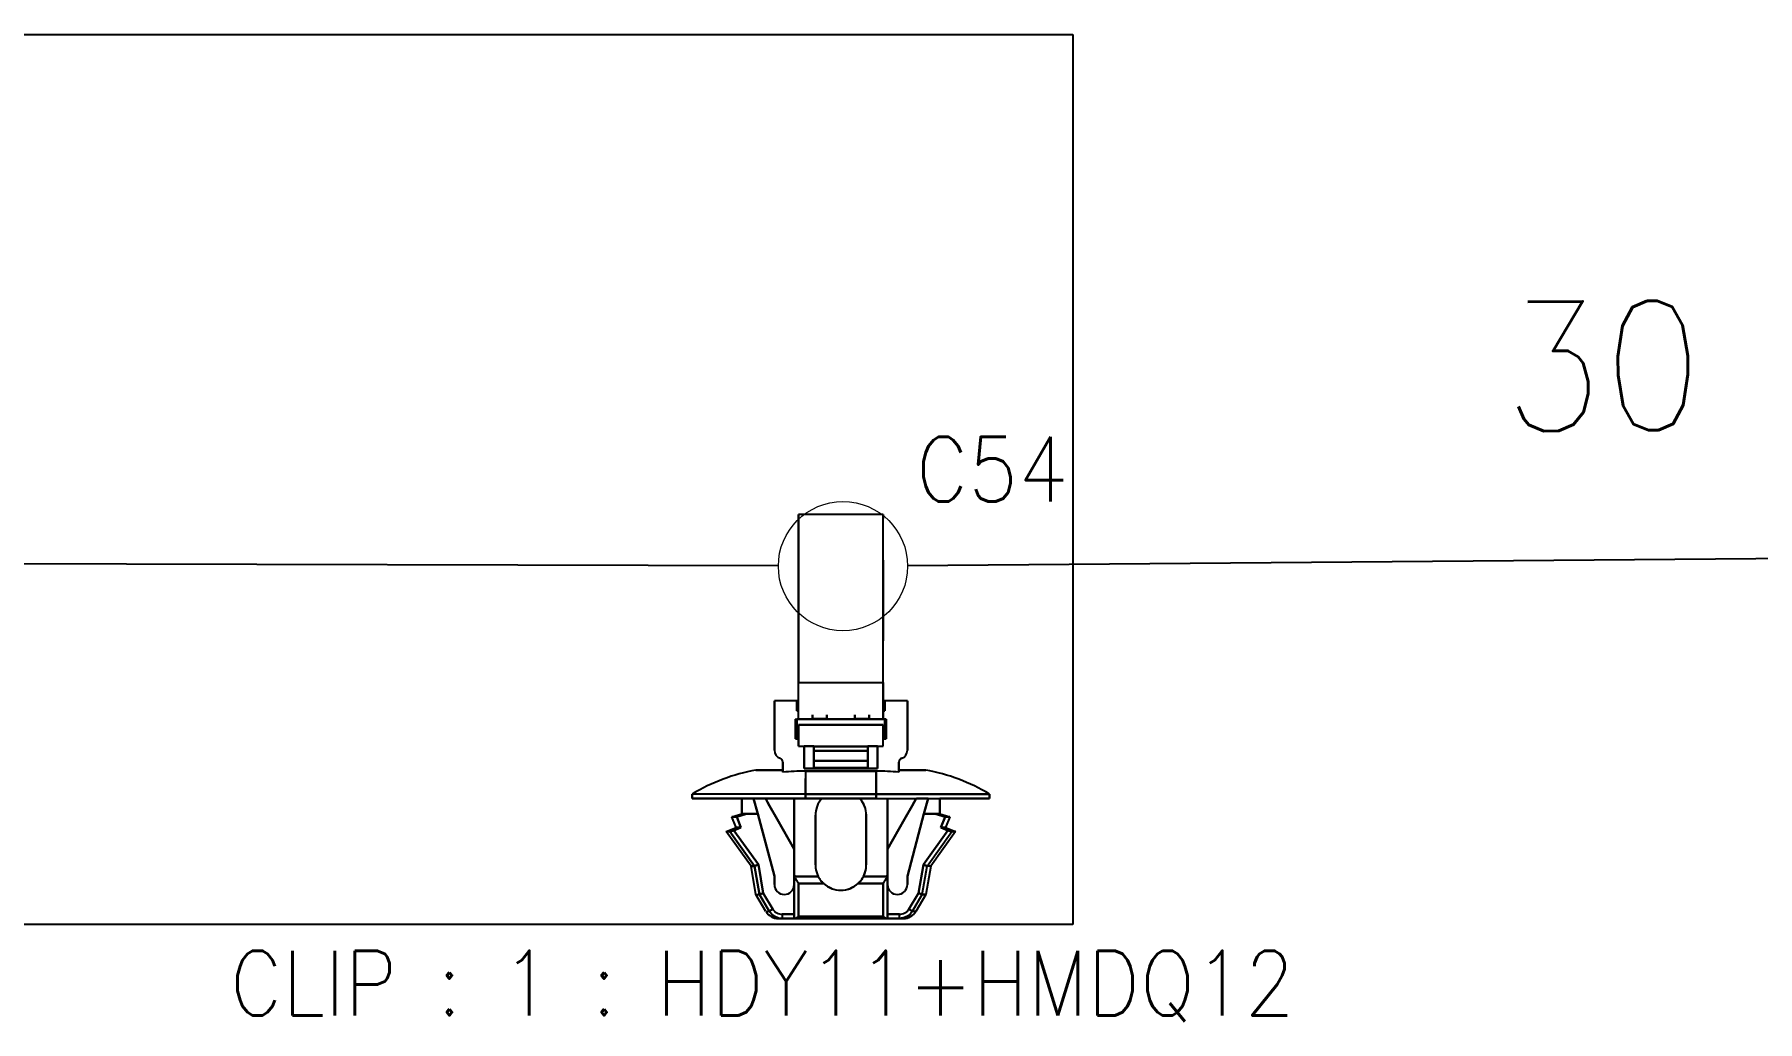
# Model space of a CAD drawing. Header units: inches. Extents: x 47316 to 59086, y 3141 to 11743.
# Drawn here: x 51866.2 to 51932.8, y 5807.4 to 5845.6 of the extents above; entities that cross this region are included whole.
import ezdxf

# ---------------------------------------------------------------- set-up
doc = ezdxf.new("R2010")
doc.units = ezdxf.units.IN
doc.header["$MEASUREMENT"] = 0
doc.styles.get("Standard").update_dxf_attribs({"font": ''})
doc.styles.get('Standard').set_extended_font_data('SimSun')
doc.linetypes.add('_VH_FELT_TAPE', pattern='A,0.4,-0.7,["FELT",Standard,S=0.3,R=0,X=-0.5,Y=-0.15],-0.7', length=1.8)
doc.linetypes.add('_VH_OTCON', pattern='A,0.0001,[7,VeSys.shx,S=0.1,R=0,X=0,Y=0],-0.4,[7,VeSys.shx,S=0.1,R=0,X=0,Y=0],-0.4,["X",Standard,S=1,R=0,X=-0.5,Y=-0.5],-0.0001,[7,VeSys.shx,S=0.1,R=0,X=0,Y=0],-0.4', length=1.2002)

msp = doc.modelspace()

# ---------------------------------------------------------------- linework, layer by layer
at = {"color": 1}
for p, q in [((51716.558, 5845.611), (51906.321, 5845.611)), ((51906.321, 5845.611), (51906.321, 5811.161)), ((51906.321, 5811.161), (51716.558, 5811.161))]:
    msp.add_line(p, q, dxfattribs=at)
at = {"color": 7, "ltscale": 0.378897}
msp.add_line((51895.705, 5827.023), (51895.705, 5820.523), dxfattribs=at)
at = {"color": 7, "ltscale": 0.15}
for p, q in [((51898.989, 5827.023), (51895.705, 5827.023)), ((51895.705, 5820.523), (51898.989, 5820.523)), ((51895.705, 5820.523), (51898.989, 5820.523)), ((51898.989, 5818.887), (51895.705, 5818.887)), ((51895.705, 5818.887), (51898.989, 5818.887)), ((51895.705, 5818.066), (51898.989, 5818.066)), ((51895.705, 5818.066), (51898.989, 5818.066)), ((51898.989, 5811.471), (51895.705, 5811.471)), ((51895.705, 5811.471), (51898.989, 5811.471))]:
    msp.add_line(p, q, dxfattribs=at)
at = {"color": 7, "ltscale": 0.215019}
msp.add_line((51895.705, 5822.556), (51895.705, 5827.023), dxfattribs=at)
at = {"color": 7, "ltscale": 0.315749}
msp.add_line((51895.705, 5827.023), (51895.705, 5821.085), dxfattribs=at)
at = {"color": 7, "ltscale": 0.378905}
msp.add_line((51895.705, 5820.523), (51895.705, 5827.023), dxfattribs=at)
at = {"color": 7, "ltscale": 0.315758}
msp.add_line((51895.705, 5827.023), (51895.705, 5821.085), dxfattribs=at)
at = {"color": 7, "ltscale": 0.378893}
msp.add_line((51898.989, 5820.523), (51898.989, 5827.023), dxfattribs=at)
at = {"color": 7, "ltscale": 0.0272}
msp.add_line((51898.989, 5826.876), (51898.989, 5827.023), dxfattribs=at)
at = {"color": 7, "ltscale": 0.37888}
msp.add_line((51898.989, 5820.523), (51898.989, 5827.023), dxfattribs=at)
at = {"color": 7, "ltscale": 0.027199}
msp.add_line((51898.989, 5827.023), (51898.989, 5826.876), dxfattribs=at)
at = {"color": 7, "ltscale": 0.179182}
msp.add_line((51895.705, 5822.779), (51895.705, 5826.702), dxfattribs=at)
at = {"color": 0, "linetype": '_VH_FELT_TAPE', "ltscale": 5}
msp.add_line((51894.929, 5825.036), (51726.429, 5825.522), dxfattribs=at)
at = {"color": 0, "linetype": '_VH_OTCON', "ltscale": 5}
msp.add_line((51899.929, 5825.05), (51953.43, 5825.507), dxfattribs=at)
at = {"color": 7, "ltscale": 0.142589}
msp.add_line((51898.989, 5825.257), (51898.989, 5822.135), dxfattribs=at)
at = {"color": 7, "ltscale": 0.142593}
msp.add_line((51898.989, 5822.134), (51898.989, 5825.256), dxfattribs=at)
at = {"color": 7, "ltscale": 0.026669}
for p, q in [((51895.705, 5822.779), (51895.705, 5822.195)), ((51895.705, 5822.195), (51895.705, 5822.779)), ((51895.705, 5822.556), (51895.705, 5821.973))]:
    msp.add_line(p, q, dxfattribs=at)
at = {"color": 7, "ltscale": 0.108633}
msp.add_line((51895.705, 5819.817), (51895.705, 5822.195), dxfattribs=at)
at = {"color": 7, "ltscale": 0.076392}
msp.add_line((51895.705, 5820.523), (51895.705, 5822.195), dxfattribs=at)
at = {"color": 7, "ltscale": 0.098454}
msp.add_line((51895.705, 5819.817), (51895.705, 5821.973), dxfattribs=at)
at = {"color": 7, "ltscale": 0.057913}
msp.add_line((51895.705, 5819.817), (51895.705, 5821.085), dxfattribs=at)
at = {"color": 7, "ltscale": 0.0644}
for p, q in [((51895.705, 5819.114), (51895.705, 5820.523)), ((51895.705, 5819.114), (51895.705, 5820.523)), ((51898.989, 5820.523), (51898.989, 5819.114)), ((51898.989, 5819.114), (51898.989, 5820.523))]:
    msp.add_line(p, q, dxfattribs=at)
at = {"color": 7, "ltscale": 0.025}
for p, q in [((51894.775, 5819.27), (51894.775, 5819.817)), ((51896.8, 5819.114), (51896.252, 5819.114)), ((51896.8, 5819.114), (51896.252, 5819.114)), ((51896.8, 5819.106), (51896.252, 5819.106)), ((51898.441, 5819.114), (51897.894, 5819.114)), ((51898.441, 5819.114), (51897.894, 5819.114))]:
    msp.add_line(p, q, dxfattribs=at)
at = {"color": 7, "ltscale": 0.039999}
for p, q in [((51895.65, 5819.817), (51894.775, 5819.817)), ((51895.65, 5819.817), (51894.775, 5819.817)), ((51899.919, 5819.817), (51899.043, 5819.817)), ((51899.919, 5819.817), (51899.043, 5819.817))]:
    msp.add_line(p, q, dxfattribs=at)
at = {"color": 7, "ltscale": 0.022501}
for p, q in [((51894.775, 5819.817), (51894.775, 5819.325)), ((51894.775, 5819.817), (51894.775, 5819.325)), ((51899.919, 5819.817), (51899.919, 5819.325)), ((51899.919, 5819.325), (51899.919, 5819.817))]:
    msp.add_line(p, q, dxfattribs=at)
at = {"color": 7, "ltscale": 0.0175}
for p, q in [((51895.65, 5819.817), (51895.65, 5819.434)), ((51895.65, 5819.817), (51895.65, 5819.434)), ((51895.65, 5819.434), (51895.65, 5819.817)), ((51899.043, 5819.817), (51899.043, 5819.434)), ((51899.043, 5819.434), (51899.043, 5819.817))]:
    msp.add_line(p, q, dxfattribs=at)
at = {"color": 7, "ltscale": 0.002499}
for p, q in [((51895.705, 5819.817), (51895.65, 5819.817)), ((51899.043, 5819.817), (51898.989, 5819.817)), ((51895.596, 5819.106), (51895.65, 5819.106)), ((51895.596, 5819.106), (51895.65, 5819.106)), ((51895.65, 5819.434), (51895.705, 5819.434)), ((51895.705, 5819.434), (51895.65, 5819.434)), ((51898.989, 5819.434), (51899.043, 5819.434)), ((51899.043, 5819.434), (51898.989, 5819.434)), ((51899.098, 5819.106), (51899.043, 5819.106)), ((51899.043, 5819.106), (51899.098, 5819.106)), ((51899.043, 5819.106), (51899.098, 5819.106)), ((51895.65, 5818.394), (51895.705, 5818.394)), ((51895.705, 5818.394), (51895.65, 5818.394)), ((51895.65, 5818.394), (51895.705, 5818.394)), ((51898.989, 5818.394), (51899.043, 5818.394)), ((51899.043, 5818.394), (51898.989, 5818.394)), ((51898.989, 5818.394), (51899.043, 5818.394))]:
    msp.add_line(p, q, dxfattribs=at)
at = {"color": 7, "ltscale": 2.6e-05}
for p, q in [((51895.65, 5819.817), (51895.65, 5819.817)), ((51899.043, 5819.817), (51899.043, 5819.817))]:
    msp.add_line(p, q, dxfattribs=at)
at = {"color": 7, "ltscale": 0.064999}
for p, q in [((51894.775, 5819.325), (51894.775, 5817.902)), ((51894.775, 5819.325), (51894.775, 5817.902)), ((51899.919, 5819.325), (51899.919, 5817.902)), ((51899.919, 5817.902), (51899.919, 5819.325))]:
    msp.add_line(p, q, dxfattribs=at)
at = {"color": 7, "ltscale": 0.0625}
msp.add_line((51894.775, 5817.902), (51894.775, 5819.27), dxfattribs=at)
at = {"color": 7, "ltscale": 0.000629}
msp.add_line((51895.609, 5819.106), (51895.596, 5819.106), dxfattribs=at)
at = {"color": 7, "ltscale": 0.035001}
for p, q in [((51895.596, 5819.106), (51895.596, 5818.34)), ((51895.596, 5818.34), (51895.596, 5819.106)), ((51899.098, 5818.34), (51899.098, 5819.106)), ((51899.098, 5818.34), (51899.098, 5819.106)), ((51899.098, 5819.106), (51899.098, 5818.34)), ((51895.979, 5816.041), (51895.979, 5816.807)), ((51895.979, 5816.041), (51895.979, 5816.807))]:
    msp.add_line(p, q, dxfattribs=at)
at = {"color": 7, "ltscale": 0.154999}
for p, q in [((51895.65, 5819.106), (51899.043, 5819.106)), ((51899.043, 5819.106), (51895.65, 5819.106))]:
    msp.add_line(p, q, dxfattribs=at)
at = {"color": 7, "ltscale": 0.032501}
for p, q in [((51895.65, 5819.106), (51895.65, 5818.394)), ((51895.65, 5819.106), (51895.65, 5818.394)), ((51899.043, 5819.106), (51899.043, 5818.394)), ((51899.043, 5818.394), (51899.043, 5819.106))]:
    msp.add_line(p, q, dxfattribs=at)
at = {"color": 7, "ltscale": 0.021939}
msp.add_line((51895.65, 5819.106), (51895.65, 5818.625), dxfattribs=at)
at = {"color": 7, "ltscale": 0.0375}
for p, q in [((51895.705, 5818.887), (51895.705, 5818.066)), ((51895.705, 5818.066), (51895.705, 5818.887)), ((51898.989, 5818.066), (51898.989, 5818.887)), ((51898.989, 5818.066), (51898.989, 5818.887))]:
    msp.add_line(p, q, dxfattribs=at)
at = {"color": 7, "ltscale": 0.0075}
for p, q in [((51896.252, 5819.106), (51896.252, 5819.27)), ((51896.252, 5819.27), (51896.252, 5819.106)), ((51896.8, 5819.27), (51896.8, 5819.106)), ((51896.8, 5819.106), (51896.8, 5819.27)), ((51897.894, 5819.106), (51897.894, 5819.27)), ((51897.894, 5819.27), (51897.894, 5819.106)), ((51898.441, 5819.27), (51898.441, 5819.106)), ((51898.441, 5819.106), (51898.441, 5819.27)), ((51891.6, 5816.205), (51891.6, 5816.041)), ((51891.6, 5816.041), (51891.6, 5816.205)), ((51895.979, 5816.205), (51895.979, 5816.041)), ((51895.979, 5816.041), (51895.979, 5816.205)), ((51898.715, 5816.041), (51898.715, 5816.205)), ((51898.715, 5816.205), (51898.715, 5816.041)), ((51903.093, 5816.205), (51903.093, 5816.041)), ((51903.093, 5816.041), (51903.093, 5816.205)), ((51895.082, 5811.553), (51895.082, 5811.389)), ((51895.082, 5811.553), (51895.082, 5811.389)), ((51895.541, 5811.389), (51895.541, 5811.553)), ((51899.611, 5811.389), (51899.611, 5811.553)), ((51899.611, 5811.389), (51899.611, 5811.553))]:
    msp.add_line(p, q, dxfattribs=at)
at = {"color": 7, "ltscale": 0.000322}
msp.add_line((51896.8, 5819.106), (51896.8, 5819.113), dxfattribs=at)
at = {"color": 7, "ltscale": 0.023056}
msp.add_line((51898.399, 5819.106), (51897.894, 5819.106), dxfattribs=at)
at = {"color": 7, "ltscale": 0.000368}
msp.add_line((51898.441, 5819.114), (51898.441, 5819.106), dxfattribs=at)
at = {"color": 7, "ltscale": 0.004999}
for p, q in [((51895.596, 5818.34), (51895.705, 5818.34)), ((51895.705, 5818.34), (51895.596, 5818.34)), ((51898.989, 5818.34), (51899.098, 5818.34)), ((51899.098, 5818.34), (51898.989, 5818.34))]:
    msp.add_line(p, q, dxfattribs=at)
at = {"color": 7, "ltscale": 0.010562}
msp.add_line((51895.65, 5818.394), (51895.65, 5818.625), dxfattribs=at)
at = {"color": 7, "ltscale": 0.002502}
msp.add_line((51895.705, 5818.34), (51895.705, 5818.394), dxfattribs=at)
at = {"color": 7, "ltscale": 0.040002}
for p, q in [((51895.924, 5818.066), (51895.924, 5817.19)), ((51895.924, 5817.19), (51895.924, 5818.066)), ((51898.77, 5817.19), (51898.77, 5818.066)), ((51898.77, 5817.19), (51898.77, 5818.066)), ((51898.77, 5818.066), (51898.77, 5817.19))]:
    msp.add_line(p, q, dxfattribs=at)
at = {"color": 7, "ltscale": 0.017502}
for p, q in [((51896.307, 5818.066), (51895.924, 5818.066)), ((51898.77, 5818.066), (51898.387, 5818.066))]:
    msp.add_line(p, q, dxfattribs=at)
at = {"color": 7, "ltscale": 0.00087}
for p, q in [((51896.307, 5818.047), (51896.307, 5818.066)), ((51896.307, 5818.066), (51896.307, 5818.047)), ((51898.387, 5818.047), (51898.387, 5818.066)), ((51898.387, 5818.066), (51898.387, 5818.047))]:
    msp.add_line(p, q, dxfattribs=at)
at = {"color": 7, "ltscale": 0.023952}
msp.add_line((51896.307, 5817.542), (51896.307, 5818.066), dxfattribs=at)
at = {"color": 7, "ltscale": 0.007443}
for p, q in [((51896.307, 5817.884), (51896.307, 5818.047)), ((51896.307, 5818.047), (51896.307, 5817.884)), ((51898.387, 5817.884), (51898.387, 5818.047)), ((51898.387, 5818.047), (51898.387, 5817.884))]:
    msp.add_line(p, q, dxfattribs=at)
at = {"color": 7, "ltscale": 0.095001}
for p, q in [((51896.307, 5818.047), (51898.387, 5818.047)), ((51898.387, 5818.047), (51896.307, 5818.047)), ((51896.307, 5817.884), (51898.387, 5817.884)), ((51898.387, 5817.884), (51896.307, 5817.884)), ((51898.387, 5817.493), (51896.307, 5817.493)), ((51896.307, 5817.493), (51898.387, 5817.493)), ((51898.387, 5817.222), (51896.307, 5817.222))]:
    msp.add_line(p, q, dxfattribs=at)
at = {"color": 7, "ltscale": 0.017839}
for p, q in [((51896.307, 5817.493), (51896.307, 5817.884)), ((51896.307, 5817.884), (51896.307, 5817.493)), ((51898.387, 5817.493), (51898.387, 5817.884)), ((51898.387, 5817.884), (51898.387, 5817.493))]:
    msp.add_line(p, q, dxfattribs=at)
at = {"color": 7, "ltscale": 0.014789}
msp.add_line((51896.307, 5817.514), (51896.307, 5817.19), dxfattribs=at)
at = {"color": 7, "ltscale": 0.013841}
for p, q in [((51896.307, 5817.19), (51896.307, 5817.493)), ((51898.387, 5817.493), (51898.387, 5817.19))]:
    msp.add_line(p, q, dxfattribs=at)
at = {"color": 7, "ltscale": 0.012407}
for p, q in [((51896.307, 5817.222), (51896.307, 5817.493)), ((51898.387, 5817.222), (51898.387, 5817.493))]:
    msp.add_line(p, q, dxfattribs=at)
at = {"color": 7, "ltscale": 0.047501}
for p, q in [((51894.063, 5817.135), (51895.103, 5817.135)), ((51895.103, 5817.135), (51894.063, 5817.135)), ((51899.591, 5817.135), (51900.631, 5817.135)), ((51900.631, 5817.135), (51899.591, 5817.135))]:
    msp.add_line(p, q, dxfattribs=at)
at = {"color": 7, "ltscale": 0.013786}
msp.add_line((51895.103, 5817.135), (51895.103, 5817.437), dxfattribs=at)
at = {"color": 7, "ltscale": 0.017471}
for p, q in [((51895.103, 5817.055), (51895.103, 5817.437)), ((51899.591, 5817.055), (51899.591, 5817.437))]:
    msp.add_line(p, q, dxfattribs=at)
at = {"color": 7, "ltscale": 0.017476}
for p, q in [((51895.103, 5817.437), (51895.103, 5817.055)), ((51899.591, 5817.437), (51899.591, 5817.055))]:
    msp.add_line(p, q, dxfattribs=at)
at = {"color": 7, "ltscale": 0.00369}
for p, q in [((51895.103, 5817.055), (51895.103, 5817.135)), ((51899.591, 5817.135), (51899.591, 5817.055))]:
    msp.add_line(p, q, dxfattribs=at)
at = {"color": 7, "ltscale": 0.129999}
for p, q in [((51895.924, 5817.19), (51898.77, 5817.19)), ((51898.77, 5817.19), (51895.924, 5817.19))]:
    msp.add_line(p, q, dxfattribs=at)
at = {"color": 7, "ltscale": 0.040567}
for p, q in [((51895.979, 5817.093), (51895.979, 5816.205)), ((51898.715, 5817.093), (51898.715, 5816.205))]:
    msp.add_line(p, q, dxfattribs=at)
at = {"color": 7, "ltscale": 0.125}
for p, q in [((51898.715, 5817.093), (51895.979, 5817.093)), ((51895.979, 5817.093), (51898.715, 5817.093)), ((51898.715, 5816.205), (51895.979, 5816.205)), ((51895.979, 5816.205), (51898.715, 5816.205)), ((51898.715, 5816.041), (51895.979, 5816.041)), ((51895.979, 5816.041), (51898.715, 5816.041))]:
    msp.add_line(p, q, dxfattribs=at)
at = {"color": 7, "ltscale": 0.040569}
for p, q in [((51895.979, 5817.093), (51895.979, 5816.205)), ((51898.715, 5816.205), (51898.715, 5817.093))]:
    msp.add_line(p, q, dxfattribs=at)
at = {"color": 7, "ltscale": 0.001447}
msp.add_line((51898.387, 5817.222), (51898.387, 5817.19), dxfattribs=at)
at = {"color": 7, "ltscale": 0.2}
for p, q in [((51895.979, 5816.205), (51891.6, 5816.205)), ((51895.979, 5816.205), (51891.6, 5816.205)), ((51903.093, 5816.205), (51898.715, 5816.205)), ((51898.715, 5816.205), (51903.093, 5816.205)), ((51895.979, 5816.041), (51891.6, 5816.041)), ((51891.6, 5816.041), (51895.979, 5816.041)), ((51898.715, 5816.041), (51903.093, 5816.041)), ((51898.715, 5816.041), (51903.093, 5816.041))]:
    msp.add_line(p, q, dxfattribs=at)
at = {"color": 7, "ltscale": 0.02751}
msp.add_line((51898.715, 5816.205), (51898.715, 5816.807), dxfattribs=at)
msp.add_line((51898.715, 5816.205), (51898.715, 5816.807), dxfattribs=at)
at = {"color": 7, "ltscale": 0.087396}
for p, q in [((51891.6, 5816.041), (51893.514, 5816.041)), ((51903.093, 5816.041), (51901.18, 5816.041)), ((51903.093, 5816.041), (51901.18, 5816.041))]:
    msp.add_line(p, q, dxfattribs=at)
at = {"color": 7, "ltscale": 0.0875}
for p, q in [((51893.516, 5816.041), (51891.6, 5816.041)), ((51896.362, 5813.469), (51896.362, 5815.384)), ((51896.362, 5815.384), (51896.362, 5813.469)), ((51898.332, 5815.384), (51898.332, 5813.469)), ((51898.332, 5813.469), (51898.332, 5815.384)), ((51898.332, 5813.469), (51898.332, 5815.384))]:
    msp.add_line(p, q, dxfattribs=at)
at = {"color": 7, "ltscale": 0.027499}
for p, q in [((51893.516, 5815.439), (51893.516, 5816.041)), ((51893.516, 5816.041), (51893.516, 5815.439)), ((51901.178, 5815.439), (51901.178, 5816.041)), ((51901.178, 5816.041), (51901.178, 5815.439))]:
    msp.add_line(p, q, dxfattribs=at)
at = {"color": 7, "ltscale": 0.028456}
for p, q in [((51894.134, 5815.439), (51893.973, 5816.041)), ((51893.973, 5816.041), (51894.134, 5815.439)), ((51900.56, 5815.439), (51900.72, 5816.041)), ((51900.72, 5816.041), (51900.56, 5815.439))]:
    msp.add_line(p, q, dxfattribs=at)
at = {"color": 7, "ltscale": 0.020602}
for p, q in [((51893.973, 5816.041), (51894.424, 5816.041)), ((51900.72, 5816.041), (51900.269, 5816.041)), ((51900.72, 5816.041), (51900.269, 5816.041))]:
    msp.add_line(p, q, dxfattribs=at)
at = {"color": 7, "ltscale": 0.020749}
msp.add_line((51894.428, 5816.041), (51893.973, 5816.041), dxfattribs=at)
at = {"color": 7, "ltscale": 0.015289}
msp.add_line((51894.592, 5815.751), (51894.427, 5816.042), dxfattribs=at)
at = {"color": 7, "ltscale": 0.015242}
for p, q in [((51894.428, 5816.041), (51894.592, 5815.751)), ((51900.102, 5815.751), (51900.266, 5816.041))]:
    msp.add_line(p, q, dxfattribs=at)
at = {"color": 7, "ltscale": 0.02697}
msp.add_line((51894.882, 5815.236), (51894.592, 5815.751), dxfattribs=at)
at = {"color": 7, "ltscale": 0.026985}
for p, q in [((51894.592, 5815.751), (51894.882, 5815.236)), ((51899.811, 5815.236), (51900.102, 5815.751))]:
    msp.add_line(p, q, dxfattribs=at)
at = {"color": 7, "ltscale": 0.089999}
for p, q in [((51895.541, 5816.041), (51895.541, 5814.071)), ((51895.541, 5814.071), (51895.541, 5816.041)), ((51899.153, 5814.071), (51899.153, 5816.041)), ((51899.153, 5816.041), (51899.153, 5814.071))]:
    msp.add_line(p, q, dxfattribs=at)
at = {"color": 7, "ltscale": 0.02701}
msp.add_line((51900.102, 5815.751), (51899.811, 5815.236), dxfattribs=at)
at = {"color": 7, "ltscale": 0.015215}
msp.add_line((51900.266, 5816.041), (51900.102, 5815.751), dxfattribs=at)
at = {"color": 7, "ltscale": 0.019}
msp.add_line((51892.914, 5814.755), (51893.297, 5814.919), dxfattribs=at)
at = {"color": 7, "ltscale": 0.018183}
msp.add_line((51893.133, 5815.329), (51893.516, 5815.439), dxfattribs=at)
at = {"color": 7, "ltscale": 0.008429}
for p, q in [((51893.317, 5815.329), (51893.133, 5815.329)), ((51901.212, 5814.919), (51901.396, 5814.919))]:
    msp.add_line(p, q, dxfattribs=at)
at = {"color": 7, "ltscale": 0.020195}
for p, q in [((51893.297, 5814.919), (51893.133, 5815.329)), ((51893.317, 5815.329), (51893.482, 5814.919)), ((51893.482, 5814.919), (51893.317, 5815.329)), ((51901.376, 5815.329), (51901.212, 5814.919)), ((51901.212, 5814.919), (51901.376, 5815.329)), ((51901.561, 5815.329), (51901.396, 5814.919))]:
    msp.add_line(p, q, dxfattribs=at)
at = {"color": 7, "ltscale": 0.008438}
msp.add_line((51893.133, 5815.329), (51893.318, 5815.329), dxfattribs=at)
at = {"color": 7, "ltscale": 0.002185}
msp.add_line((51893.224, 5815.329), (51893.176, 5815.329), dxfattribs=at)
at = {"color": 7, "ltscale": 0.013619}
for p, q in [((51893.482, 5814.919), (51893.208, 5814.802)), ((51893.208, 5814.802), (51893.482, 5814.919)), ((51901.212, 5814.919), (51901.486, 5814.802)), ((51901.486, 5814.802), (51901.212, 5814.919))]:
    msp.add_line(p, q, dxfattribs=at)
at = {"color": 7, "ltscale": 0.0009}
msp.add_line((51893.316, 5814.919), (51893.297, 5814.919), dxfattribs=at)
at = {"color": 7, "ltscale": 0.000912}
for p, q in [((51893.297, 5814.919), (51893.317, 5814.919)), ((51901.54, 5815.329), (51901.56, 5815.329))]:
    msp.add_line(p, q, dxfattribs=at)
at = {"color": 7, "ltscale": 0.002856}
msp.add_line((51893.304, 5814.919), (51893.367, 5814.919), dxfattribs=at)
at = {"color": 7, "ltscale": 0.002869}
msp.add_line((51893.367, 5814.919), (51893.304, 5814.919), dxfattribs=at)
at = {"color": 7, "ltscale": 0.002832}
msp.add_line((51893.378, 5814.919), (51893.316, 5814.919), dxfattribs=at)
at = {"color": 7, "ltscale": 0.018199}
for p, q in [((51893.701, 5815.439), (51893.317, 5815.329)), ((51893.317, 5815.329), (51893.701, 5815.439)), ((51900.993, 5815.439), (51901.376, 5815.329)), ((51901.376, 5815.329), (51900.993, 5815.439))]:
    msp.add_line(p, q, dxfattribs=at)
at = {"color": 7, "ltscale": 0.00282}
for p, q in [((51893.317, 5814.919), (51893.379, 5814.919)), ((51901.479, 5815.329), (51901.54, 5815.329))]:
    msp.add_line(p, q, dxfattribs=at)
at = {"color": 7, "ltscale": 0.004715}
msp.add_line((51893.482, 5814.919), (51893.378, 5814.919), dxfattribs=at)
at = {"color": 7, "ltscale": 0.004687}
msp.add_line((51893.379, 5814.919), (51893.482, 5814.919), dxfattribs=at)
at = {"color": 7, "ltscale": 0.000342}
for p, q in [((51893.523, 5815.439), (51893.516, 5815.439)), ((51901.178, 5815.439), (51901.17, 5815.439))]:
    msp.add_line(p, q, dxfattribs=at)
at = {"color": 7, "ltscale": 0.006641}
msp.add_line((51893.516, 5815.439), (51893.661, 5815.439), dxfattribs=at)
at = {"color": 7, "ltscale": 0.002142}
msp.add_line((51893.563, 5815.439), (51893.516, 5815.439), dxfattribs=at)
at = {"color": 7, "ltscale": 0.00033}
for p, q in [((51893.516, 5815.439), (51893.523, 5815.439)), ((51901.171, 5815.439), (51901.178, 5815.439)), ((51901.396, 5814.919), (51901.389, 5814.919))]:
    msp.add_line(p, q, dxfattribs=at)
at = {"color": 7, "ltscale": 0.002136}
msp.add_line((51893.516, 5815.439), (51893.563, 5815.439), dxfattribs=at)
at = {"color": 7, "ltscale": 0.001825}
msp.add_line((51893.523, 5815.439), (51893.563, 5815.439), dxfattribs=at)
at = {"color": 7, "ltscale": 0.003674}
for p, q in [((51893.604, 5815.439), (51893.523, 5815.439)), ((51901.17, 5815.439), (51901.09, 5815.439))]:
    msp.add_line(p, q, dxfattribs=at)
at = {"color": 7, "ltscale": 0.006299}
msp.add_line((51893.701, 5815.439), (51893.563, 5815.439), dxfattribs=at)
at = {"color": 7, "ltscale": 0.006305}
msp.add_line((51893.563, 5815.439), (51893.701, 5815.439), dxfattribs=at)
at = {"color": 7, "ltscale": 0.00329}
msp.add_line((51893.676, 5815.439), (51893.604, 5815.439), dxfattribs=at)
at = {"color": 7, "ltscale": 0.019785}
for p, q in [((51894.134, 5815.439), (51893.701, 5815.439)), ((51893.701, 5815.439), (51894.134, 5815.439)), ((51900.56, 5815.439), (51900.993, 5815.439)), ((51900.993, 5815.439), (51900.56, 5815.439))]:
    msp.add_line(p, q, dxfattribs=at)
at = {"color": 7, "ltscale": 0.11383}
for p, q in [((51894.775, 5813.031), (51894.134, 5815.439)), ((51894.134, 5815.439), (51894.775, 5813.031)), ((51899.919, 5813.031), (51900.56, 5815.439)), ((51900.56, 5815.439), (51899.919, 5813.031))]:
    msp.add_line(p, q, dxfattribs=at)
at = {"color": 7, "ltscale": 0.065039}
msp.add_line((51895.541, 5814.071), (51894.841, 5815.31), dxfattribs=at)
at = {"color": 7, "ltscale": 0.06116}
msp.add_line((51895.541, 5814.071), (51894.882, 5815.236), dxfattribs=at)
at = {"color": 7, "ltscale": 0.061156}
for p, q in [((51894.882, 5815.236), (51895.541, 5814.071)), ((51899.153, 5814.071), (51899.811, 5815.236))]:
    msp.add_line(p, q, dxfattribs=at)
at = {"color": 7, "ltscale": 0.040697}
msp.add_line((51895.541, 5814.274), (51895.541, 5815.165), dxfattribs=at)
at = {"color": 7, "ltscale": 0.040701}
msp.add_line((51895.541, 5815.165), (51895.541, 5814.274), dxfattribs=at)
at = {"color": 7, "ltscale": 0.064963}
msp.add_line((51899.852, 5815.309), (51899.153, 5814.071), dxfattribs=at)
at = {"color": 7, "ltscale": 0.061161}
msp.add_line((51899.811, 5815.236), (51899.153, 5814.071), dxfattribs=at)
at = {"color": 7, "ltscale": 0.008441}
for p, q in [((51901.178, 5815.439), (51900.993, 5815.439)), ((51900.993, 5815.439), (51901.178, 5815.439)), ((51901.397, 5814.919), (51901.212, 5814.919))]:
    msp.add_line(p, q, dxfattribs=at)
at = {"color": 7, "ltscale": 0.008432}
msp.add_line((51900.993, 5815.439), (51901.178, 5815.439), dxfattribs=at)
at = {"color": 7, "ltscale": 0.00434}
msp.add_line((51901.09, 5815.439), (51900.995, 5815.439), dxfattribs=at)
at = {"color": 7, "ltscale": 0.002209}
msp.add_line((51901.122, 5815.439), (51901.171, 5815.439), dxfattribs=at)
at = {"color": 7, "ltscale": 0.000286}
for p, q in [((51901.176, 5815.437), (51901.17, 5815.439)), ((51901.17, 5815.439), (51901.176, 5815.437))]:
    msp.add_line(p, q, dxfattribs=at)
at = {"color": 7, "ltscale": 0.018174}
msp.add_line((51901.178, 5815.439), (51901.56, 5815.329), dxfattribs=at)
at = {"color": 7, "ltscale": 0.004291}
msp.add_line((51901.306, 5814.919), (51901.212, 5814.919), dxfattribs=at)
at = {"color": 7, "ltscale": 0.003809}
msp.add_line((51901.389, 5814.919), (51901.306, 5814.919), dxfattribs=at)
at = {"color": 7, "ltscale": 0.001593}
msp.add_line((51901.355, 5814.919), (51901.39, 5814.919), dxfattribs=at)
at = {"color": 7, "ltscale": 0.004681}
for p, q in [((51901.479, 5815.329), (51901.376, 5815.329)), ((51901.376, 5815.329), (51901.479, 5815.329))]:
    msp.add_line(p, q, dxfattribs=at)
at = {"color": 7, "ltscale": 0.000327}
msp.add_line((51901.39, 5814.919), (51901.397, 5814.919), dxfattribs=at)
at = {"color": 7, "ltscale": 0.019025}
msp.add_line((51901.397, 5814.919), (51901.78, 5814.755), dxfattribs=at)
at = {"color": 7, "ltscale": 0.002823}
msp.add_line((51901.54, 5815.329), (51901.479, 5815.329), dxfattribs=at)
at = {"color": 7, "ltscale": 0.000925}
msp.add_line((51901.561, 5815.329), (51901.54, 5815.329), dxfattribs=at)
at = {"color": 7, "ltscale": 4.3e-05}
msp.add_line((51892.914, 5814.755), (51892.915, 5814.755), dxfattribs=at)
at = {"color": 7, "ltscale": 0.075271}
for p, q in [((51893.872, 5813.414), (51892.914, 5814.755)), ((51893.049, 5814.755), (51894.007, 5813.414)), ((51894.007, 5813.414), (51893.049, 5814.755)), ((51900.687, 5813.414), (51901.645, 5814.755)), ((51901.78, 5814.755), (51900.822, 5813.414))]:
    msp.add_line(p, q, dxfattribs=at)
at = {"color": 7, "ltscale": 4.9e-05}
msp.add_line((51892.914, 5814.755), (51892.915, 5814.755), dxfattribs=at)
at = {"color": 7, "ltscale": 0.000903}
msp.add_line((51892.915, 5814.755), (51892.935, 5814.755), dxfattribs=at)
at = {"color": 7, "ltscale": 0.000916}
msp.add_line((51892.915, 5814.755), (51892.935, 5814.755), dxfattribs=at)
at = {"color": 7, "ltscale": 0.005222}
msp.add_line((51892.935, 5814.755), (51893.049, 5814.755), dxfattribs=at)
at = {"color": 7, "ltscale": 0.005249}
msp.add_line((51892.935, 5814.755), (51893.05, 5814.755), dxfattribs=at)
at = {"color": 7, "ltscale": 0.074459}
for p, q in [((51893.208, 5814.802), (51894.155, 5813.475)), ((51894.155, 5813.475), (51893.208, 5814.802)), ((51901.486, 5814.802), (51900.538, 5813.475)), ((51900.538, 5813.475), (51901.486, 5814.802))]:
    msp.add_line(p, q, dxfattribs=at)
at = {"color": 7, "ltscale": 0.075264}
msp.add_line((51900.687, 5813.414), (51901.644, 5814.755), dxfattribs=at)
at = {"color": 7, "ltscale": 0.006177}
msp.add_line((51901.644, 5814.755), (51901.78, 5814.755), dxfattribs=at)
at = {"color": 7, "ltscale": 0.006165}
for p, q in [((51901.78, 5814.755), (51901.645, 5814.755)), ((51900.822, 5813.414), (51900.687, 5813.414)), ((51900.822, 5813.414), (51900.687, 5813.414))]:
    msp.add_line(p, q, dxfattribs=at)
at = {"color": 7, "ltscale": 0.039936}
for p, q in [((51895.541, 5814.071), (51895.541, 5813.196)), ((51895.541, 5813.196), (51895.541, 5814.071)), ((51899.153, 5813.196), (51899.153, 5814.071)), ((51899.153, 5814.071), (51899.153, 5813.196))]:
    msp.add_line(p, q, dxfattribs=at)
at = {"color": 7, "ltscale": 0.048712}
msp.add_line((51895.541, 5813.004), (51895.541, 5814.071), dxfattribs=at)
at = {"color": 7, "ltscale": 0.006168}
for p, q in [((51894.007, 5813.414), (51893.872, 5813.414)), ((51893.872, 5813.414), (51894.007, 5813.414))]:
    msp.add_line(p, q, dxfattribs=at)
at = {"color": 7, "ltscale": 0.05076}
for p, q in [((51894.063, 5812.319), (51893.872, 5813.414)), ((51900.822, 5813.414), (51900.63, 5812.319))]:
    msp.add_line(p, q, dxfattribs=at)
at = {"color": 7, "ltscale": 0.002621}
for p, q in [((51894.011, 5813.415), (51894.064, 5813.437)), ((51894.064, 5813.437), (51894.011, 5813.415)), ((51900.63, 5813.437), (51900.683, 5813.415)), ((51900.683, 5813.415), (51900.63, 5813.437))]:
    msp.add_line(p, q, dxfattribs=at)
at = {"color": 7, "ltscale": 0.050773}
for p, q in [((51894.011, 5813.415), (51894.202, 5812.32)), ((51894.202, 5812.32), (51894.011, 5813.415)), ((51900.491, 5812.32), (51900.683, 5813.415))]:
    msp.add_line(p, q, dxfattribs=at)
at = {"color": 7, "ltscale": 0.000205}
for p, q in [((51894.064, 5813.437), (51894.068, 5813.439)), ((51894.068, 5813.439), (51894.064, 5813.437)), ((51900.626, 5813.439), (51900.63, 5813.437)), ((51900.63, 5813.437), (51900.626, 5813.439))]:
    msp.add_line(p, q, dxfattribs=at)
at = {"color": 7, "ltscale": 0.004321}
for p, q in [((51894.068, 5813.439), (51894.155, 5813.475)), ((51894.155, 5813.475), (51894.068, 5813.439)), ((51900.538, 5813.475), (51900.626, 5813.439)), ((51900.626, 5813.439), (51900.538, 5813.475))]:
    msp.add_line(p, q, dxfattribs=at)
at = {"color": 7, "ltscale": 0.051095}
for p, q in [((51894.155, 5813.475), (51894.348, 5812.373)), ((51894.348, 5812.373), (51894.155, 5813.475)), ((51900.538, 5813.475), (51900.346, 5812.373)), ((51900.346, 5812.373), (51900.538, 5813.475))]:
    msp.add_line(p, q, dxfattribs=at)
at = {"color": 7, "ltscale": 0.014999}
for p, q in [((51894.775, 5812.702), (51894.775, 5813.031)), ((51894.775, 5813.031), (51894.775, 5812.702)), ((51899.919, 5812.702), (51899.919, 5813.031)), ((51899.919, 5812.702), (51899.919, 5813.031)), ((51899.919, 5813.031), (51899.919, 5812.702))]:
    msp.add_line(p, q, dxfattribs=at)
at = {"color": 7, "ltscale": 0.082565}
for p, q in [((51895.541, 5811.389), (51895.541, 5813.196)), ((51895.541, 5813.196), (51895.541, 5811.389)), ((51899.153, 5813.196), (51899.153, 5811.389)), ((51899.153, 5811.389), (51899.153, 5813.196))]:
    msp.add_line(p, q, dxfattribs=at)
at = {"color": 7, "ltscale": 0.008279}
msp.add_line((51895.541, 5812.823), (51895.541, 5813.004), dxfattribs=at)
at = {"color": 7, "ltscale": 0.041339}
for p, q in [((51895.569, 5813.013), (51896.474, 5813.013)), ((51896.474, 5813.013), (51895.569, 5813.013)), ((51898.22, 5813.013), (51899.125, 5813.013)), ((51899.125, 5813.013), (51898.22, 5813.013))]:
    msp.add_line(p, q, dxfattribs=at)
at = {"color": 7, "ltscale": 0.002634}
for p, q in [((51895.569, 5813.013), (51895.589, 5812.959)), ((51899.105, 5812.959), (51899.125, 5813.013))]:
    msp.add_line(p, q, dxfattribs=at)
at = {"color": 7, "ltscale": 0.002635}
for p, q in [((51895.589, 5812.959), (51895.569, 5813.013)), ((51899.125, 5813.013), (51899.105, 5812.959))]:
    msp.add_line(p, q, dxfattribs=at)
at = {"color": 7, "ltscale": 0.050769}
msp.add_line((51900.491, 5812.32), (51900.686, 5813.414), dxfattribs=at)
at = {"color": 7, "ltscale": 0.006223}
for p, q in [((51894.063, 5812.319), (51894.2, 5812.319)), ((51894.063, 5812.319), (51894.2, 5812.319)), ((51900.63, 5812.319), (51900.494, 5812.319))]:
    msp.add_line(p, q, dxfattribs=at)
at = {"color": 7, "ltscale": 0.034946}
for p, q in [((51894.451, 5811.66), (51894.063, 5812.319)), ((51900.63, 5812.319), (51900.242, 5811.66))]:
    msp.add_line(p, q, dxfattribs=at)
at = {"color": 7, "ltscale": 0.034208}
for p, q in [((51894.579, 5811.674), (51894.2, 5812.319)), ((51900.114, 5811.674), (51900.494, 5812.319))]:
    msp.add_line(p, q, dxfattribs=at)
at = {"color": 7, "ltscale": 0.000128}
for p, q in [((51894.202, 5812.319), (51894.2, 5812.319)), ((51900.494, 5812.319), (51900.491, 5812.319)), ((51900.491, 5812.319), (51900.494, 5812.319))]:
    msp.add_line(p, q, dxfattribs=at)
at = {"color": 7, "ltscale": 0.002806}
for p, q in [((51894.202, 5812.32), (51894.26, 5812.341)), ((51900.434, 5812.341), (51900.491, 5812.32))]:
    msp.add_line(p, q, dxfattribs=at)
at = {"color": 7, "ltscale": 0.00266}
for p, q in [((51894.257, 5812.34), (51894.202, 5812.32)), ((51900.491, 5812.32), (51900.436, 5812.34))]:
    msp.add_line(p, q, dxfattribs=at)
at = {"color": 7, "ltscale": 0.034163}
for p, q in [((51894.202, 5812.32), (51894.579, 5811.674)), ((51900.114, 5811.674), (51900.491, 5812.32))]:
    msp.add_line(p, q, dxfattribs=at)
at = {"color": 7, "ltscale": 0.004276}
for p, q in [((51894.26, 5812.341), (51894.348, 5812.373)), ((51894.348, 5812.373), (51894.26, 5812.341)), ((51900.433, 5812.341), (51900.346, 5812.373)), ((51900.346, 5812.373), (51900.434, 5812.341))]:
    msp.add_line(p, q, dxfattribs=at)
at = {"color": 7, "ltscale": 0.0329}
for p, q in [((51894.348, 5812.373), (51894.713, 5811.753)), ((51894.713, 5811.753), (51894.348, 5812.373)), ((51900.346, 5812.373), (51899.981, 5811.753)), ((51899.981, 5811.753), (51900.346, 5812.373))]:
    msp.add_line(p, q, dxfattribs=at)
at = {"color": 7, "ltscale": 0.005516}
msp.add_line((51895.541, 5812.702), (51895.541, 5812.823), dxfattribs=at)
at = {"color": 7, "ltscale": 0.052501}
msp.add_line((51895.541, 5811.553), (51895.541, 5812.702), dxfattribs=at)
at = {"color": 7, "ltscale": 0.044711}
for p, q in [((51896.684, 5812.74), (51895.705, 5812.74)), ((51895.705, 5812.74), (51896.684, 5812.74)), ((51898.989, 5812.74), (51898.01, 5812.74)), ((51898.01, 5812.74), (51898.989, 5812.74))]:
    msp.add_line(p, q, dxfattribs=at)
at = {"color": 7, "ltscale": 0.057954}
for p, q in [((51895.705, 5812.74), (51895.705, 5811.471)), ((51895.705, 5811.471), (51895.705, 5812.74)), ((51898.989, 5811.471), (51898.989, 5812.74)), ((51898.989, 5812.74), (51898.989, 5811.471))]:
    msp.add_line(p, q, dxfattribs=at)
at = {"color": 7, "ltscale": 0.001863}
msp.add_line((51896.655, 5812.767), (51896.685, 5812.739), dxfattribs=at)
at = {"color": 7, "ltscale": 0.000505}
msp.add_line((51896.684, 5812.74), (51896.676, 5812.748), dxfattribs=at)
at = {"color": 7, "ltscale": 0.000598}
msp.add_line((51898.01, 5812.74), (51898.019, 5812.749), dxfattribs=at)
at = {"color": 7, "ltscale": 0.006219}
msp.add_line((51900.494, 5812.319), (51900.63, 5812.319), dxfattribs=at)
at = {"color": 7, "ltscale": 0.005864}
msp.add_line((51894.452, 5811.659), (51894.579, 5811.674), dxfattribs=at)
at = {"color": 7, "ltscale": 0.005865}
for p, q in [((51894.452, 5811.659), (51894.579, 5811.674)), ((51900.114, 5811.674), (51900.242, 5811.659))]:
    msp.add_line(p, q, dxfattribs=at)
at = {"color": 7, "ltscale": 0.007092}
for p, q in [((51894.713, 5811.753), (51894.579, 5811.674)), ((51894.579, 5811.674), (51894.713, 5811.753)), ((51900.114, 5811.674), (51899.981, 5811.753)), ((51899.981, 5811.753), (51900.114, 5811.674))]:
    msp.add_line(p, q, dxfattribs=at)
at = {"color": 7, "ltscale": 0.020941}
for p, q in [((51895.082, 5811.553), (51895.541, 5811.553)), ((51895.541, 5811.553), (51895.082, 5811.553)), ((51899.611, 5811.553), (51899.153, 5811.553)), ((51899.153, 5811.553), (51899.611, 5811.553)), ((51895.541, 5811.389), (51895.082, 5811.389)), ((51895.082, 5811.389), (51895.541, 5811.389)), ((51899.611, 5811.389), (51899.153, 5811.389)), ((51899.153, 5811.389), (51899.611, 5811.389))]:
    msp.add_line(p, q, dxfattribs=at)
at = {"color": 7, "ltscale": 0.00587}
msp.add_line((51900.242, 5811.659), (51900.114, 5811.674), dxfattribs=at)
at = {"color": 7, "ltscale": 0.015717}
msp.add_line((51894.924, 5811.389), (51895.268, 5811.389), dxfattribs=at)
at = {"color": 7, "ltscale": 0.015729}
msp.add_line((51895.268, 5811.389), (51894.924, 5811.389), dxfattribs=at)
at = {"color": 7, "ltscale": 0.012512}
for p, q in [((51895.542, 5811.389), (51895.268, 5811.389)), ((51899.426, 5811.389), (51899.152, 5811.389))]:
    msp.add_line(p, q, dxfattribs=at)
at = {"color": 7, "ltscale": 0.000995}
for p, q in [((51895.563, 5811.389), (51895.541, 5811.389)), ((51895.541, 5811.389), (51895.563, 5811.389)), ((51899.153, 5811.389), (51899.131, 5811.389)), ((51899.131, 5811.389), (51899.153, 5811.389))]:
    msp.add_line(p, q, dxfattribs=at)
at = {"color": 7, "ltscale": 0.163214}
msp.add_line((51899.133, 5811.389), (51895.56, 5811.389), dxfattribs=at)
at = {"color": 7, "ltscale": 0.163013}
msp.add_line((51895.563, 5811.389), (51899.131, 5811.389), dxfattribs=at)
at = {"color": 7, "ltscale": 0.000399}
msp.add_line((51899.125, 5811.39), (51899.133, 5811.389), dxfattribs=at)
at = {"color": 7, "ltscale": 0.012915}
msp.add_line((51899.708, 5811.389), (51899.426, 5811.389), dxfattribs=at)
at = {"color": 7, "ltscale": 0.006183}
msp.add_line((51899.747, 5811.389), (51899.611, 5811.389), dxfattribs=at)
at = {"color": 7, "ltscale": 0.007248}
msp.add_line((51899.611, 5811.389), (51899.77, 5811.389), dxfattribs=at)
at = {"color": 7, "ltscale": 0.004422}
msp.add_line((51899.612, 5811.389), (51899.708, 5811.389), dxfattribs=at)
at = {"color": 7, "ltscale": 0.001605}
msp.add_line((51899.726, 5811.389), (51899.761, 5811.389), dxfattribs=at)
at = {"color": 7}
for points in [[(51896.991, 5812.55), (51896.88, 5812.601), (51896.684, 5812.74)], [(51898.01, 5812.74), (51897.814, 5812.601), (51897.702, 5812.55)], [(51895.082, 5811.389), (51894.932, 5811.409), (51894.792, 5811.466), (51894.671, 5811.556), (51894.579, 5811.674)], [(51895.082, 5811.389), (51894.934, 5811.408), (51894.795, 5811.463), (51894.696, 5811.532), (51894.579, 5811.674)], [(51900.114, 5811.674), (51900.022, 5811.555), (51899.901, 5811.465), (51899.761, 5811.409), (51899.611, 5811.389)], [(51900.114, 5811.674), (51900.041, 5811.574), (51899.948, 5811.494), (51899.815, 5811.425), (51899.611, 5811.389)]]:
    msp.add_lwpolyline(points, dxfattribs=at)
at = {"color": 0, "linetype": 'Continuous', "lineweight": 15}
msp.add_circle((51897.429, 5825.029), 2.5, dxfattribs=at)
at = {"color": 7}
for centre, radius, start, end in [((51895.103, 5817.902), 0.328, 179.99937, 250.52933), ((51895.103, 5817.902), 0.328, 180, 250.52878), ((51895.103, 5817.902), 0.328, 179.99945, 250.52941), ((51894.938, 5817.436), 0.166, 57.04254, 70.45534), ((51894.939, 5817.437), 0.164, 0.01946, 70.50973), ((51894.937, 5817.436), 0.166, 0.31556, 70.21322), ((51899.756, 5817.436), 0.166, 109.78678, 179.68444), ((51899.755, 5817.437), 0.164, 109.49068, 179.98095), ((51899.755, 5817.437), 0.165, 109.54312, 137.73083), ((51899.591, 5817.902), 0.328, 289.47122, 0), ((51899.591, 5817.902), 0.328, 289.47067, 0.00062), ((51895.31, 5810.11), 7.135, 100.06433, 121.32657), ((51895.952, 5807.536), 9.556, 92.46546, 95.09821), ((51896.162, 5804.514), 12.585, 92.82582, 94.82483), ((51896.027, 5804.252), 12.841, 90.21741, 92.17035), ((51895.978, 5807.043), 10.05, 89.99389, 92.48915), ((51896.027, 5804.252), 12.841, 90.21741, 92.17035), ((51898.716, 5807.044), 10.049, 87.51071, 90.00628), ((51898.666, 5804.252), 12.841, 87.82964, 89.78259), ((51898.741, 5807.535), 9.557, 84.90197, 87.5344), ((51898.532, 5804.514), 12.585, 85.17517, 87.17418), ((51899.384, 5810.11), 7.135, 58.67342, 79.93567), ((51899.384, 5810.11), 7.135, 58.67342, 79.93567), ((51897.361, 5815.378), 1, 138.48521, 179.67294), ((51897.346, 5815.385), 0.984, 138.18134, 180.02439), ((51897.353, 5815.383), 0.991, 162.08657, 179.95157), ((51897.347, 5815.385), 0.985, 359.97438, 41.80818), ((51897.349, 5815.385), 0.983, 17.70354, 41.84545), ((51897.333, 5815.378), 1, 0.32706, 41.51479), ((51893.029, 5815.021), 0.267, 274.41997, 288.48372), ((51893.028, 5815.019), 0.265, 274.51796, 288.63099), ((51892.866, 5815.596), 0.865, 286.63431, 293.28359), ((51892.88, 5815.557), 0.823, 286.45803, 293.45228), ((51901.814, 5815.559), 0.825, 246.55456, 253.51731), ((51901.828, 5815.596), 0.865, 246.71505, 253.35898), ((51901.664, 5815.017), 0.264, 251.38165, 265.61079), ((51901.665, 5815.022), 0.268, 251.52215, 265.55839), ((51896.159, 5813.196), 0.619, 179.96208, 197.25187), ((51896.129, 5813.191), 0.589, 179.45699, 197.63653), ((51896.662, 5813.404), 1.162, 202.5469, 207.27728), ((51896.652, 5813.4), 1.151, 202.56712, 207.34201), ((51897.199, 5813.688), 1.77, 207.48561, 212.39819), ((51897.172, 5813.673), 1.738, 207.54196, 212.44836), ((51897.347, 5813.469), 0.985, 180.00044, 207.57931), ((51897.354, 5813.469), 0.992, 180.04883, 194.39081), ((51897.355, 5813.473), 0.993, 180.2495, 207.60295), ((51897.357, 5813.471), 0.995, 207.42513, 217.04797), ((51897.351, 5813.472), 0.99, 207.62657, 217.31194), ((51897.348, 5813.469), 0.986, 217.29703, 227.66624), ((51897.321, 5813.443), 0.949, 217.02722, 227.80148), ((51897.373, 5813.443), 0.949, 312.19852, 322.97277), ((51897.346, 5813.469), 0.986, 312.33377, 322.70298), ((51897.336, 5813.471), 0.995, 322.95203, 332.57487), ((51897.343, 5813.472), 0.99, 322.68806, 332.37343), ((51897.339, 5813.473), 0.993, 332.39705, 359.7505), ((51897.347, 5813.469), 0.985, 332.4207, 359.99955), ((51897.339, 5813.47), 0.993, 344.73185, 359.94402), ((51897.34, 5813.469), 0.992, 345.39184, 359.95177), ((51897.347, 5813.469), 0.985, 345.51643, 359.99977), ((51897.494, 5813.688), 1.77, 327.60215, 332.51411), ((51897.522, 5813.673), 1.738, 327.55189, 332.45784), ((51898.042, 5813.4), 1.151, 332.65765, 337.43309), ((51898.032, 5813.404), 1.162, 332.7219, 337.45356), ((51898.534, 5813.196), 0.619, 342.74812, 0.03792), ((51898.564, 5813.191), 0.589, 342.36655, 0.53927), ((51895.158, 5812.703), 0.383, 180.02454, 359.97546), ((51895.158, 5812.702), 0.383, 180.00789, 359.99211), ((51897.351, 5813.481), 0.997, 227.99552, 248.90048), ((51897.348, 5813.47), 0.986, 240.06886, 253.56519), ((51897.348, 5813.484), 1, 249.10094, 269.93436), ((51897.35, 5813.468), 0.985, 248.64582, 269.78797), ((51897.343, 5813.468), 0.985, 270.21202, 291.35418), ((51897.346, 5813.484), 1, 270.06599, 290.90119), ((51897.346, 5813.471), 0.987, 285.00296, 294.16276), ((51897.346, 5813.469), 0.985, 286.51084, 293.46678), ((51897.343, 5813.481), 0.997, 291.09845, 311.99924), ((51899.536, 5812.702), 0.383, 180.00789, 359.99211), ((51899.536, 5812.703), 0.383, 180.02454, 359.97546), ((51894.93, 5811.948), 0.559, 211.1509, 269.34267), ((51895.198, 5812.067), 0.577, 212.94539, 223.70586), ((51895.042, 5811.947), 0.382, 210.53366, 227.00489), ((51895.043, 5811.944), 0.381, 226.65333, 243.18453), ((51895.061, 5811.967), 0.409, 227.01915, 242.38387), ((51895.067, 5811.971), 0.416, 241.84039, 256.75345), ((51895.074, 5811.994), 0.44, 242.41408, 256.73587), ((51895.081, 5812.021), 0.468, 256.68787, 270.11897), ((51895.104, 5812.241), 0.688, 259.11608, 268.23178), ((51899.612, 5812.021), 0.467, 269.87705, 283.35396), ((51899.59, 5812.241), 0.688, 271.79095, 280.9305), ((51899.619, 5811.994), 0.44, 283.30413, 297.62011), ((51899.626, 5811.972), 0.417, 283.23875, 298.16047), ((51899.764, 5811.948), 0.559, 270.65735, 328.8475), ((51899.633, 5811.967), 0.409, 297.6521, 313.02356), ((51899.652, 5811.943), 0.38, 296.81073, 313.39365), ((51899.652, 5811.947), 0.382, 313.03467, 329.47108), ((51899.497, 5812.065), 0.576, 316.29709, 327.0928), ((51895.556, 5811.469), 0.0802, 273.42364, 294.5804), ((51895.555, 5811.47), 0.081, 273.684, 294.58911), ((51895.559, 5811.468), 0.0794, 272.66699, 292.22325), ((51895.558, 5811.469), 0.0799, 272.87965, 292.2757), ((51895.508, 5811.604), 0.224, 291.18328, 300.79471), ((51895.509, 5811.603), 0.223, 291.0314, 300.67778), ((51895.34, 5811.881), 0.548, 301.0217, 311.69489), ((51895.33, 5811.895), 0.566, 301.19109, 311.53294), ((51899.354, 5811.882), 0.55, 228.29771, 238.94878), ((51899.364, 5811.896), 0.567, 228.49372, 238.8197), ((51899.186, 5811.603), 0.224, 239.20213, 248.81818), ((51899.185, 5811.603), 0.223, 239.31691, 248.97011), ((51899.135, 5811.468), 0.0794, 247.7787, 267.33327), ((51899.135, 5811.469), 0.0799, 247.72775, 267.12305)]:
    msp.add_arc(centre, radius, start, end, dxfattribs=at)

# ---------------------------------------------------------------- texts
at = {"color": 7, "linetype": '_VH_OTCON', "lineweight": 18, "ltscale": 5, "insert": (51922.951, 5835.247), "char_height": 5, "width": 8.57143, "attachment_point": 1, "rotation": 0.4897}
msp.add_mtext('\\Fromans.shx;\\W0.9000000000;\\T1.0000000000;\\o\\l30', dxfattribs=at)
at = {"color": 21, "linetype": 'Continuous', "lineweight": 15, "insert": (51900.251, 5830.029), "char_height": 2.5, "width": 6.53571, "attachment_point": 1}
msp.add_mtext('\\Fromans.shx;\\W0.9000000000;\\T1.0000000000;\\o\\lC54', dxfattribs=at)
at = {"color": 42, "linetype": 'Continuous', "lineweight": 15, "insert": (51873.722, 5810.139), "char_height": 2.5, "width": 47.89286, "attachment_point": 1}
msp.add_mtext('\\Fromans.shx;\\W0.9000000000;\\T1.0000000000;\\o\\lCLIP : 1 : HDY11+HMDQ12', dxfattribs=at)

doc.saveas('drawing.dxf')
